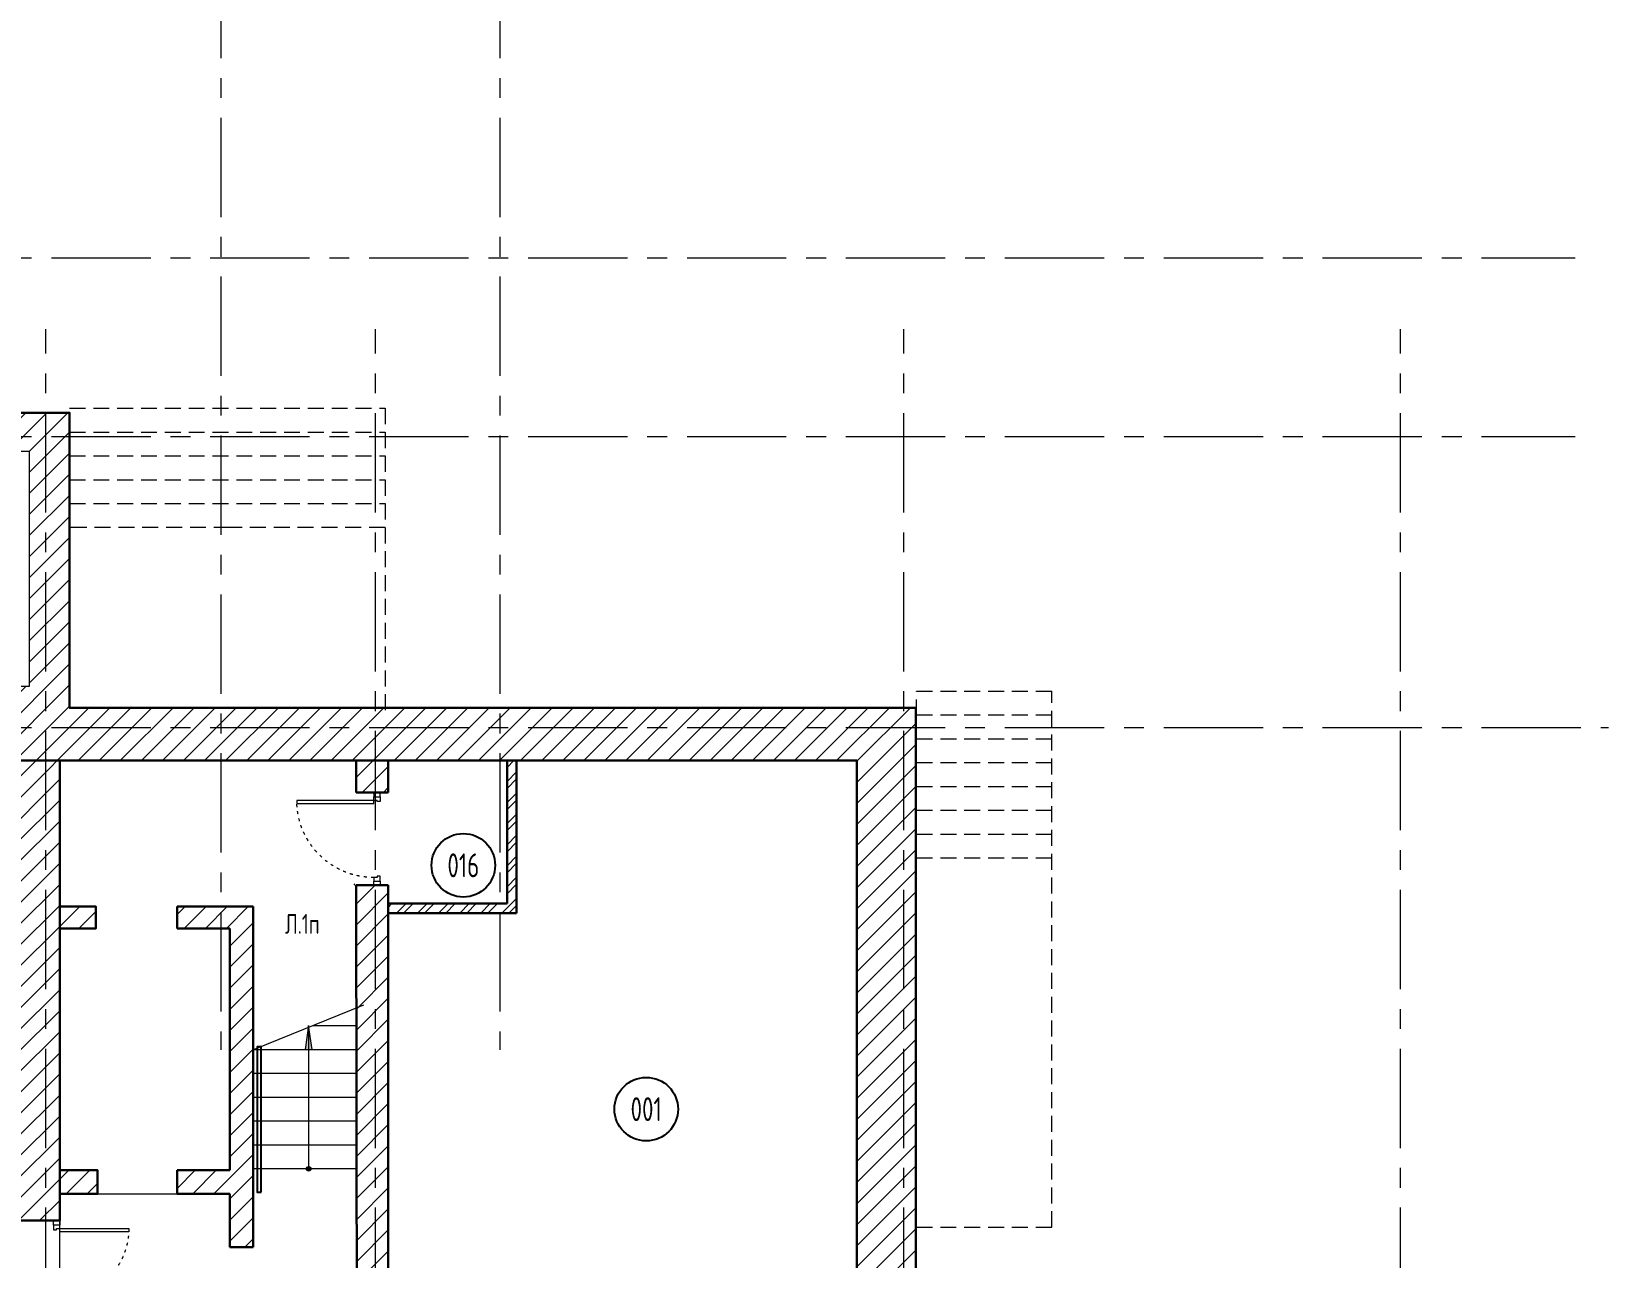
# Model space of a CAD drawing. Header units: millimetres. Extents: x -13407 to 93998, y -3312 to 109271.
# Drawn here: x 51187 to 71033, y 20811 to 36242 of the extents above; entities that cross this region are included whole.
import ezdxf
from ezdxf import colors
from ezdxf.entities.mleader import LeaderData, LeaderLine
from ezdxf.enums import TextEntityAlignment as Align
from ezdxf.math import Vec2, Vec3

# ---------------------------------------------------------------- set-up
doc = ezdxf.new("R2010")
doc.units = ezdxf.units.MM
for name, pattern in [('ACAD_ISO03W100', [30, 12, -18]), ('ADSK_Штриховая_ш2 п1', [3, 2, -1]), ('CENTER', [2, 1.25, -0.25, 0.25, -0.25])]:
    doc.linetypes.add(name, pattern=pattern)
for name, color, linetype, lineweight in [('АР_Двери', 5, 'Continuous', 18), ('АР_Лестницы', 250, 'Continuous', 15), ('АР_Лестницы ограждение', 94, 'Continuous', 25), ('АР_Маркер экспликации', 239, 'Continuous', 13), ('АР_МосжилНии_Стены', 202, 'Continuous', 30), ('АР_Номер помещения', 1, 'Continuous', 25), ('АР_Оси', 193, 'Continuous', 9), ('АР_Отметки', 250, 'Continuous', 15), ('АР_Перегородки кирпич', 244, 'Continuous', 30), ('АР_Перегородки_кирпич_Штрих', 244, 'Continuous', 5), ('АР_Помещения_площадь', 19, 'Continuous', 9), ('АР_тонкая линия', 250, 'Continuous', 0), ('АР_Штриховка монолит', 250, 'Continuous', 9), ('Подвал', 250, 'Continuous', 30)]:
    doc.layers.add(name, color=color, linetype=linetype, lineweight=lineweight)
doc.styles.add('ISOCPEUR', font='isocpeur.ttf', dxfattribs={"width": 0.7})
doc.styles.get("Standard").update_dxf_attribs({"font": 'arial.ttf'})
pattern_1 = [(45, (331452.74, -55205.68), (-132.58252, 132.58252), [])]

# ---------------------------------------------------------------- blocks, each defined once
blk = doc.blocks.new('*U27')
blk.add_lwpolyline([(-100, 80), (-100, 950), (-140, 950), (-140, 80)], close=True)
for points in [[(-1070, 0), (-1070, 80), (-1015, 80), (-1015, 0), (-1070, 0)], [(-1015, 80), (-1015, 0), (-955, 0), (-955, 40), (-970, 40), (-970, 80), (-1015, 80)], [(-55, 80), (-55, 0), (-115, 0), (-115, 40), (-100, 40), (-100, 80), (-55, 80)], [(0, 0), (0, 80), (-55, 80), (-55, 0), (0, 0)]]:
    blk.add_lwpolyline(points)
at = {"linetype": 'ACAD_ISO03W100', "ltscale": 3}
blk.add_arc((-100, 80), 870, 90, 180, dxfattribs=at)
blk = doc.blocks.new('*U19')
for points in [[(-55, -80), (-55, 0), (-115, 0), (-115, -40), (-100, -40), (-100, -80), (-55, -80)], [(0, 0), (0, -80), (-55, -80), (-55, 0), (0, 0)], [(-1170, 0), (-1170, -80), (-1115, -80), (-1115, 0), (-1170, 0)], [(-1115, -80), (-1115, 0), (-1055, 0), (-1055, -40), (-1070, -40), (-1070, -80), (-1115, -80)]]:
    blk.add_lwpolyline(points)
blk.add_lwpolyline([(-100, -80), (-100, -1050), (-140, -1050), (-140, -80)], close=True)
at = {"linetype": 'ACAD_ISO03W100', "ltscale": 3}
blk.add_arc((-100, -80), 970, 180, 270, dxfattribs=at)
blk = doc.blocks.new('*U20')
h = blk.add_hatch(color=256)
h.dxf.hatch_style = 1
edge = h.paths.add_edge_path()
edge.add_arc((0, 0), 27.6, 359.64, 719.64)
h = blk.add_hatch(color=256)
h.dxf.hatch_style = 1
h.paths.add_polyline_path([(1504, -44), (1504, 44), (1804, 0)])
blk.add_line((1804, 0), (0, 0))
blk.add_lwpolyline([(1504, 44), (1504, -44), (1804, 0), (1504, 44)])
blk.add_circle((0, 0), 27.6)
blk = doc.blocks.new('*U160')
at = {"layer": 'АР_Номер помещения', "color": 7}
blk.add_circle((-16571, -1005), 400, dxfattribs=at)
at = {"layer": 'АР_Номер помещения', "color": 7, "style": 'ISOCPEUR', "width": 0.7}
blk.add_attdef('НОМЕР_ПОМЕЩЕНИЯ', text='', height=300, dxfattribs=at).set_placement((-16571, -1005), align=Align.MIDDLE_CENTER)
at = {"layer": 'АР_Помещения_площадь', "color": 7, "lineweight": 30, "width": 0.7, "flags": 104}
blk.add_attdef('ИМЯ_ПОМЕЩЕНИЯ', text='', height=100, dxfattribs=at).set_placement((158, 1217), align=Align.MIDDLE_CENTER)
blk = doc.blocks.new('*U173')
at = {"layer": 'АР_Номер помещения', "color": 7}
blk.add_circle((-16171, -1300), 400, dxfattribs=at)
at = {"layer": 'АР_Номер помещения', "color": 7, "style": 'ISOCPEUR', "width": 0.7}
blk.add_attdef('НОМЕР_ПОМЕЩЕНИЯ', text='', height=300, dxfattribs=at).set_placement((-16171, -1300), align=Align.MIDDLE_CENTER)
at = {"layer": 'АР_Помещения_площадь', "color": 7, "lineweight": 30, "width": 0.7, "flags": 104}
blk.add_attdef('ИМЯ_ПОМЕЩЕНИЯ', text='', height=100, dxfattribs=at).set_placement((158, 1217), align=Align.MIDDLE_CENTER)
blk = doc.blocks.new('_DotSmall')
at = {"color": 0, "linetype": 'ByBlock', "const_width": 0.5}
blk.add_lwpolyline([(-0.0625, 0, 1), (0.0625, 0, 1)], format="xyb", close=True, dxfattribs=at)

msp = doc.modelspace()

# ---------------------------------------------------------------- hatches: boundary and pattern name
at = {"layer": 'АР_Перегородки_кирпич_Штрих', "ltscale": 100}
h = msp.add_hatch(dxfattribs=at)
h.set_pattern_fill('ANSI32', color=256, scale=500)
h.set_pattern_definition([(45, (342627.06, -42533.12), (-132.58252, 132.58252), []), (45, (342715.45, -42533.12), (-132.58252, 132.58252), [])])
h.paths.add_polyline_path([(55671.6, 25159.2), (55671.6, 25145.6), (55671.6, 25265.6)])
h.paths.add_polyline_path([(57291.6, 27065.6), (57171.6, 27065.6), (57171.6, 25265.6), (55671.6, 25265.6), (55671.6, 25225.6), (55671.9, 25145.6), (57291.6, 25145.6)])
at = {"layer": 'АР_Штриховка монолит', "ltscale": 100}
h = msp.add_hatch(dxfattribs=at)
h.set_pattern_fill('ANSI31', color=256, scale=1500)
h.set_pattern_definition(pattern_1)
h.paths.add_polyline_path([(51365, 31445), (45030, 31445), (45030, 31326.1), (45095, 31326.1), (45095, 31256.1), (45095, 31145), (51365, 31145)])
h.paths.add_polyline_path([(51365, 31145), (45095, 31144.4), (45095, 30962), (51158.5, 30962), (51158.5, 27997.2), (49782.2, 27997.2), (49782.2, 27480), (51365, 27480)])
h.paths.add_polyline_path([(53569.9, 27480), (51365, 27480), (51365, 27065.6), (53569.9, 27065.6)])
h.paths.add_polyline_path([(51365, 27480), (49782.2, 27480), (49782.2, 27005.4), (50990.4, 27005.4), (50990.4, 27065.6), (51365, 27065.6)])
h.paths.add_polyline_path([(53569.9, 27728.7), (51665, 27728.7), (51665, 31145), (51365, 31145), (51365, 27480), (53569.9, 27480)])
h.paths.add_polyline_path([(51665, 31445), (51365, 31445), (51365, 31145), (51665, 31145)])
h.paths.add_polyline_path([(55515, 27728.7), (53569.9, 27728.7), (53569.9, 27480), (55515, 27480)])
h.paths.add_polyline_path([(55515, 27480), (53569.9, 27480), (53569.9, 27065.6), (55515, 27065.6)])
h.paths.add_polyline_path([(55515, 27065.6), (55283.9, 27065.6), (55283.9, 26664.4), (55515, 26664.4)])
h.paths.add_polyline_path([(57079.9, 27480), (55515, 27480), (55515, 27065.6), (57079.9, 27065.6)])
h.paths.add_polyline_path([(57079.9, 27728.7), (55515, 27728.7), (55515, 27480), (57079.9, 27480)])
h.paths.add_polyline_path([(62165, 27728.7), (57079.9, 27728.7), (57079.9, 27480), (62165, 27480)])
h.paths.add_polyline_path([(62318.3, 27728.7), (62165, 27728.7), (62165, 27480), (62318.3, 27480)])
h.paths.add_polyline_path([(55671.6, 27065.6), (55515, 27065.6), (55515, 26664.4), (55671.6, 26664.4)])
h.paths.add_polyline_path([(50990.4, 27005.4), (47569.9, 27005.4), (47569.9, 26057.4), (50990.4, 26057.4)])
h.paths.add_polyline_path([(51365, 27065.6), (50990.4, 27065.6), (50990.4, 21274.6), (51365, 21274.6)])
h.paths.add_polyline_path([(51541.2, 27065.6), (51365, 27065.6), (51365, 21274.6), (51541.2, 21274.6)])
h.paths.add_polyline_path([(47569.9, 27005.4), (17473.6, 27005.4), (17473.6, 26057.4), (47569.9, 26057.4)])
h.paths.add_polyline_path([(62318.3, 12885), (62165, 12885), (62165, 11951.3), (62318.3, 11951.3)])
h.paths.add_polyline_path([(62165, 12896.6), (62318.3, 12896.6), (62318.3, 27480), (62165, 27480)])
h.paths.add_polyline_path([(61575.5, 12885), (62165, 12885), (62165, 27480), (57079.9, 27480), (57079.9, 27065.6), (61575.5, 27065.6)])
h.paths.add_polyline_path([(62165, 12885), (61575.5, 12885), (61575.5, 11951.3), (62165, 11951.3)])
h = msp.add_hatch(dxfattribs=at)
h.set_pattern_fill('ANSI31', color=256, scale=1500)
h.set_pattern_definition(pattern_1)
h.paths.add_polyline_path([(51996.6, 25228.9), (51541.2, 25228.9), (51541.2, 24952.8), (51996.6, 24952.8)])
h.paths.add_polyline_path([(53018.2, 25228.9), (53018.2, 24953.7), (53680.5, 24953.7), (53680.5, 20942.9), (53974, 20942.9), (53974, 25228.9)])
h.paths.add_polyline_path([(52017.9, 21908.2), (51541.2, 21908.2), (51541.2, 21611.9), (52017.9, 21611.9), (52017.9, 21691.9)])
h.paths.add_polyline_path([(53680.5, 21909.1), (53018.2, 21909.1), (53018.2, 21612.7), (53680.5, 21612.7)], flags=17)
h.paths.add_polyline_path([(55515, 25499.3), (55179.8, 25499.3), (55283.9, 25518.3), (55283.9, 19827.7), (55515, 19805.4)])
h.paths.add_polyline_path([(55676.6, 25470.9), (55671.6, 25499.3), (55515, 25499.3), (55515, 19805.4), (55671.6, 19805.4), (55671.6, 20200), (55670, 20318.9), (55676.6, 20318.9)])

# ---------------------------------------------------------------- linework, layer by layer
at = {"layer": 'АР_Лестницы', "color": 18, "ltscale": 100, "true_color": 0x000000}
for p, q in [((54732.6, 23730), (55273.9, 23730)), ((53974, 23430), (55273.9, 23430)), ((53974, 23130), (55273.9, 23130)), ((53974, 22830), (55273.9, 22830)), ((53974, 22530), (55273.9, 22530)), ((53974, 22230), (55273.9, 22230)), ((53974, 21930), (55273.9, 21930))]:
    msp.add_line(p, q, dxfattribs=at)
at = {"layer": 'АР_Лестницы', "ltscale": 100}
msp.add_lwpolyline([(55365, 23985.8), (53990.2, 23430)], dxfattribs=at)
at = {"layer": 'АР_Лестницы ограждение', "ltscale": 100}
msp.add_lwpolyline([(54075.2, 21631.1), (54075.2, 23464.1), (54025.2, 23464.1), (54025.2, 21631.1), (54075.2, 21631.1)], dxfattribs=at)
at = {"layer": 'АР_МосжилНии_Стены', "ltscale": 100}
for p, q in [((55273.9, 26664.4), (55676.6, 26664.4)), ((55273.9, 25499.3), (55676.6, 25499.3)), ((53018.2, 25228.9), (53974, 25228.9)), ((53018.2, 24953.7), (53018.2, 25228.9)), ((53974, 25228.9), (53974, 20942.9)), ((53680.5, 24953.7), (53018.2, 24953.7)), ((53680.5, 21909.1), (53680.5, 24953.7)), ((53018.2, 21909.1), (53680.5, 21909.1)), ((53018.2, 21612.7), (53018.2, 21909.1)), ((53680.5, 21612.7), (53018.2, 21612.7)), ((53680.5, 20942.9), (53680.5, 21612.7)), ((53974, 20942.9), (53680.5, 20942.9))]:
    msp.add_line(p, q, dxfattribs=at)
for points in [[(62318.3, 12584.2), (62318.3, 27728.7), (51665, 27728.7), (51665, 31445), (45030, 31445), (45030, 31326.1)], [(61575.5, 12584.2), (61575.5, 27065.6), (50990.4, 27065.6), (50990.4, 23440.3)], [(50990.4, 23013.5), (50990.4, 21274.6), (51541.2, 21274.6), (51541.2, 27065.6)], [(55273.9, 26664.4), (55273.9, 27065.6)], [(55676.6, 27065.6), (55676.6, 26664.4)], [(55676.6, 25470.9), (55676.6, 19805.4), (55278.9, 19804.6), (55273.9, 25499.3)], [(55676.6, 25499.3), (55676.6, 19805.4)]]:
    msp.add_lwpolyline(points, dxfattribs=at)
for points in [[(51541.2, 25228.9), (51996.6, 25228.9), (51996.6, 24952.8), (51541.2, 24952.8)], [(51541.2, 21908.2), (52017.9, 21908.2), (52017.9, 21611.9), (51541.2, 21611.9)]]:
    msp.add_lwpolyline(points, close=True, dxfattribs=at)
at = {"layer": 'АР_Оси', "linetype": 'CENTER', "ltscale": 1000}
for p, q in [((53569.9, 79157.5), (53569.9, 23425.1)), ((57079.9, 79157.5), (57079.9, 23425.1)), ((-12563.8, 33395), (70614.6, 33395)), ((51365, -1811.3), (51365, 32496.2)), ((55515, -1811.3), (55515, 32496.2)), ((62165, -1811.3), (62165, 32496.2)), ((68415, -1811.3), (68415, 32496.2)), ((-12563.8, 31145), (70614.6, 31145)), ((-12563.8, 27480), (71033.4, 27480))]:
    msp.add_line(p, q, dxfattribs=at)
at = {"layer": 'АР_Перегородки кирпич', "linetype": 'Continuous', "ltscale": 100}
for p, q in [((57171.6, 27065.6), (57171.6, 25265.6)), ((57291.6, 25145.6), (57291.6, 27065.6)), ((57171.6, 25265.6), (55671.6, 25265.6)), ((57291.6, 25145.6), (55671.6, 25145.6))]:
    msp.add_line(p, q, dxfattribs=at)
at = {"layer": 'АР_тонкая линия', "linetype": 'ADSK_Штриховая_ш2 п1', "ltscale": 100}
for p, q in [((51665, 31199.9), (55636, 31199.9)), ((51665, 30899.9), (55636, 30899.9)), ((51665, 30599.9), (55636, 30599.9)), ((51665, 30299.9), (55636, 30299.9)), ((55636, 29999.9), (55636, 27634.9)), ((62326.1, 27939.9), (64026.1, 27939.9)), ((62326.1, 27634.9), (62326.1, 27939.9)), ((64026.1, 21191.9), (64026.1, 27939.9)), ((62326.1, 27639.9), (64026.1, 27639.9)), ((62326.1, 27339.9), (64026.1, 27339.9)), ((62326.1, 27039.9), (64026.1, 27039.9)), ((62326.1, 26739.9), (64026.1, 26739.9)), ((62326.1, 26439.9), (64026.1, 26439.9)), ((62326.1, 26139.9), (64026.1, 26139.9)), ((62326.1, 25839.9), (64026.1, 25839.9)), ((62325.9, 21191.9), (64026.1, 21191.9))]:
    msp.add_line(p, q, dxfattribs=at)
at = {"layer": 'АР_тонкая линия', "ltscale": 500}
for p, q in [((52017.9, 21611.9), (53018.2, 21612.7)), ((51541.2, 20203.6), (51541.2, 21274.6))]:
    msp.add_line(p, q, dxfattribs=at)
at = {"layer": 'АР_тонкая линия', "linetype": 'ADSK_Штриховая_ш2 п1', "ltscale": 100}
msp.add_lwpolyline([(51665, 31499.9), (55636, 31499.9), (55636, 29999.9), (53681.1, 29999.9), (51665, 29999.9)], close=True, dxfattribs=at)
at = {"layer": 'Подвал', "lineweight": 13, "ltscale": 500}
msp.add_lwpolyline([(16761.8, 30962), (51158.5, 30962), (51158.5, 27997.2), (49782.2, 27997.2), (49782.2, 27065.6), (61575.5, 27065.6), (61570.7, 9118.3), (68131.8, 9204.3), (68131.8, 301), (55676.6, 201), (55676.6, 10178.8), (51541.2, 10178.8), (51541.2, 16261.2), (20534.6, 16261.2), (20534.6, 6644.6), (13397.6, 6644.6), (13369.1, 28025.4), (11889.8, 28025.4), (11889.8, 36090), (16769.8, 36090), (16761.8, 30962)], dxfattribs=at)

# ---------------------------------------------------------------- block references
at = {"layer": 'АР_Двери', "xscale": -1, "rotation": 270}
for name, p in [('*U19', (55575.2, 26664.4)), ('*U27', (51461.2, 21274.6))]:
    msp.add_blockref(name, p, dxfattribs=at)
at = {"layer": 'АР_Лестницы', "ltscale": 75, "rotation": 90}
msp.add_blockref('*U20', (54674.5, 21926.3), dxfattribs=at)
at = {"layer": 'АР_Маркер экспликации', "color": 7}
ref = msp.add_blockref('*U173', (72792.3, 27047.7), dxfattribs=at)
ref.add_attrib('НОМЕР_ПОМЕЩЕНИЯ', '016', dxfattribs={"layer": 'АР_Номер помещения', "color": 7, "height": 300, "style": 'ISOCPEUR', "width": 0.7}).set_placement((56621.5, 25747.3), align=Align.MIDDLE_CENTER)
ref = msp.add_blockref('*U160', (75494.3, 23683.2), dxfattribs=at)
ref.add_attrib('НОМЕР_ПОМЕЩЕНИЯ', '001', dxfattribs={"layer": 'АР_Номер помещения', "color": 7, "height": 300, "style": 'ISOCPEUR', "width": 0.7}).set_placement((58922.8, 22678.2), align=Align.MIDDLE_CENTER)

# ---------------------------------------------------------------- leaders
at = {"layer": 'АР_Отметки'}
ml = msp.add_multileader_mtext('Standard', dxfattribs=at)
ml.set_content('Л.1п', color=256, style='ISOCPEUR')
ml.set_leader_properties(color=256, linetype='Continuous', lineweight=-1)
ml.set_arrow_properties(name='DOTSMALL')
ml.build(insert=Vec2(0, 0))
ml.multileader.update_dxf_attribs({"has_text_frame": 1, "text_left_attachment_type": 4, "text_right_attachment_type": 4, "dogleg_length": 100, "arrow_head_size": 180})
ctx = ml.context
ctx.base_point, ctx.char_height, ctx.arrow_head_size, ctx.landing_gap_size, ctx.plane_origin = Vec3(54327.7, 24801.8, 0), 250, 180, 50, Vec3(41095.3, 12373.5, 0)
ctx.left_attachment, ctx.right_attachment = 4, 4
notes = []
notes.append((ctx, [(0, (0, 0, 0), (0, 0), (1, 0), 1, [])]))
ctx.mtext.insert, ctx.mtext.width, ctx.mtext.line_spacing_style, ctx.mtext.flow_direction = Vec3(54377.7, 25135.1, 0), 852.697, 2, 5
for ctx, leaders in notes:
    for number, flags, end, landing, length, lines in leaders:
        leader = LeaderData()
        leader.index, (leader.has_last_leader_line, leader.has_dogleg_vector, leader.attachment_direction) = number, flags
        leader.last_leader_point, leader.dogleg_vector, leader.dogleg_length = Vec3(end), Vec3(landing), length
        for number, points, colour, breaks in lines:
            line = LeaderLine()
            line.index, line.vertices, line.color, line.breaks = number, Vec3.list(points), colors.encode_raw_color(colour), breaks
            leader.lines.append(line)
        ctx.leaders.append(leader)

doc.saveas('drawing.dxf')
